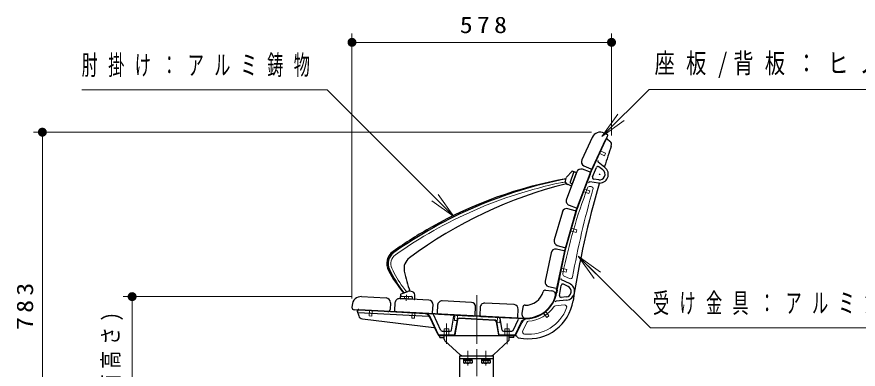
# Model space of a CAD drawing. Units: millimetres on the paper, scale 1:20. Extents: x -385 to 0, y 0 to 267.
# Drawn here: x -162.1 to -68.4, y 129.2 to 168.4 of the extents above; entities that cross this region are included whole.
import ezdxf

# ---------------------------------------------------------------- set-up
doc = ezdxf.new("R2010")
doc.units = ezdxf.units.MM
doc.linetypes.add('USER1', pattern=[4.5, 2.5, -2])
doc.linetypes.add('USER2', pattern=[6, 3, -1, 1, -1])
doc.layers.add('1_20', color=7, linetype='Continuous', lineweight=25)
doc.styles.add('ＭＳ ゴシック', font='')
doc.styles.get('ＭＳ ゴシック').set_extended_font_data('MS Gothic')

# ---------------------------------------------------------------- blocks, each defined once
blk = doc.blocks.new('filled_dot')
at = {"color": 0, "linetype": 'Continuous', "lineweight": -2, "const_width": 1.25}
blk.add_lwpolyline([(-0.625, 0, 1), (0.625, 0, 1)], format="xyb", close=True, dxfattribs=at)

msp = doc.modelspace()

# ---------------------------------------------------------------- linework, layer by layer
at = {"layer": '1_20', "lineweight": 13}
for p, q in [((-124.774, 137.072), (-124.774, 166.6)), ((-95.87, 155.216), (-95.87, 166.6)), ((-124.774, 165.6), (-95.87, 165.6)), ((-96.949, 155.11), (-95.182, 157.585)), ((-96.949, 155.11), (-94.828, 157.232)), ((-94.475, 156.878), (-96.949, 155.11)), ((-98.117, 155.597), (-160.254, 155.597)), ((-159.254, 116.44), (-159.254, 155.597)), ((-113.419, 146.2), (-115.541, 148.32)), ((-115.188, 148.674), (-113.419, 146.2)), ((-113.419, 146.2), (-115.895, 147.966)), ((-99.573, 141.782), (-97.443, 139.669)), ((-99.573, 141.782), (-97.091, 140.024)), ((-97.795, 139.314), (-99.573, 141.782)), ((-124.762, 137.282), (-150.254, 137.282)), ((-149.254, 116.44), (-149.254, 137.282))]:
    msp.add_line(p, q, dxfattribs=at)
at = {"layer": '1_20', "color": 40}
for p, q in [((-98.024, 155.018), (-99.182, 152.524)), ((-97.969, 151.575), (-96.306, 155.157)), ((-96.378, 155.356), (-96.696, 155.504)), ((-98.939, 151.86), (-98.168, 151.502)), ((-99.75, 151.167), (-100.889, 148.123)), ((-99.607, 147.27), (-98.223, 150.969)), ((-98.31, 151.162), (-99.107, 151.46)), ((-100.596, 147.48), (-99.8, 147.182)), ((-101.351, 146.727), (-102.253, 143.605)), ((-100.909, 142.852), (-99.813, 146.647)), ((-99.915, 146.833), (-100.732, 147.069)), ((-101.183, 142.393), (-102.015, 142.565)), ((-101.911, 142.985), (-101.094, 142.75)), ((-102.606, 142.177), (-103.266, 138.995)), ((-101.868, 138.347), (-101.066, 142.215)), ((-103.218, 138.02), (-102.503, 137.919)), ((-102.878, 138.404), (-102.046, 138.231)), ((-123.71, 137.281), (-120.963, 137.137)), ((-116.22, 136.888), (-119.465, 137.058)), ((-111.476, 136.64), (-114.722, 136.81)), ((-124.761, 136.335), (-124.774, 136.085)), ((-120.49, 136.611), (-120.53, 135.862)), ((-119.991, 136.585), (-120.035, 135.736)), ((-115.791, 135.514), (-115.747, 136.363)), ((-115.247, 136.337), (-115.292, 135.488)), ((-111.048, 135.265), (-111.003, 136.114)), ((-110.504, 136.088), (-110.548, 135.239)), ((-106.733, 136.391), (-109.978, 136.561)), ((-106.304, 135.017), (-106.26, 135.866)), ((-105.743, 136.117), (-105.844, 135.402)), ((-120.792, 135.626), (-124.537, 135.822)), ((-119.893, 135.579), (-115.949, 135.372)), ((-115.15, 135.33), (-111.205, 135.123)), ((-110.406, 135.082), (-106.462, 134.875))]:
    msp.add_line(p, q, dxfattribs=at)
at = {"layer": '1_20', "color": 190}
for p, q in [((-98.155, 151.297), (-96.547, 154.759)), ((-98.108, 151.277), (-96.506, 154.726)), ((-96.318, 154.813), (-96.06, 154.608)), ((-96.612, 151.672), (-97.361, 152.251)), ((-99.77, 146.978), (-98.155, 151.297)), ((-99.722, 146.962), (-98.108, 151.277)), ((-97.993, 150.611), (-97.553, 151.663)), ((-96.833, 151.385), (-97.285, 151.734)), ((-97.339, 149.934), (-98.277, 150.061)), ((-97.29, 150.293), (-97.855, 150.37)), ((-101.05, 142.549), (-99.77, 146.978)), ((-101, 142.537), (-99.722, 146.962)), ((-101.985, 138.034), (-101.05, 142.549)), ((-101.935, 138.026), (-101, 142.537)), ((-100.569, 138.752), (-101.43, 139.145)), ((-100.719, 138.422), (-101.238, 138.659)), ((-101.985, 138.034), (-102.029, 137.769)), ((-101.935, 138.026), (-101.979, 137.76)), ((-101.672, 137.404), (-101.483, 138.528)), ((-100.88, 136.894), (-102.047, 136.782)), ((-100.915, 137.255), (-101.482, 137.201)), ((-124.029, 135.852), (-105.612, 134.887)), ((-124.18, 135.658), (-124.023, 135.147)), ((-124.081, 135.504), (-116.246, 135.094)), ((-124.013, 135.8), (-105.615, 134.836)), ((-115.194, 133.027), (-116.108, 134.987)), ((-114.876, 133.527), (-115.695, 135.284)), ((-113.697, 133.564), (-113.424, 135.113)), ((-123.605, 134.797), (-115.649, 133.835)), ((-108.061, 133.564), (-108.289, 134.859)), ((-106.832, 133.527), (-106.25, 134.775)), ((-106.513, 133.027), (-105.871, 134.405)), ((-114.74, 133.44), (-113.844, 133.44)), ((-107.913, 133.44), (-106.968, 133.44)), ((-115.058, 132.94), (-106.55, 132.94)), ((-106.367, 132.774), (-106.42, 132.865)), ((-106.256, 132.7), (-105.692, 132.632))]:
    msp.add_line(p, q, dxfattribs=at)
at = {"layer": '1_20', "color": 190, "linetype": 'USER1', "lineweight": 13}
for p, q in [((-97.247, 153.251), (-96.656, 152.977)), ((-97.121, 153.523), (-96.53, 153.249)), ((-96.656, 152.977), (-96.53, 153.249)), ((-99.015, 148.997), (-98.405, 148.769)), ((-98.91, 149.278), (-98.3, 149.05)), ((-98.405, 148.769), (-98.3, 149.05)), ((-100.452, 144.62), (-99.826, 144.439)), ((-100.368, 144.908), (-99.743, 144.727)), ((-99.826, 144.439), (-99.743, 144.727)), ((-101.548, 140.145), (-100.91, 140.013)), ((-101.487, 140.439), (-100.849, 140.306)), ((-100.91, 140.013), (-100.849, 140.306)), ((-122.814, 135.737), (-122.846, 135.138)), ((-122.846, 135.138), (-122.546, 135.122)), ((-122.515, 135.721), (-122.546, 135.122)), ((-118.071, 135.489), (-118.102, 134.889)), ((-117.771, 135.473), (-117.803, 134.874)), ((-113.327, 135.24), (-113.359, 134.641)), ((-113.028, 135.224), (-113.059, 134.625)), ((-108.584, 134.991), (-108.615, 134.392)), ((-108.284, 134.976), (-108.316, 134.376)), ((-103.477, 135.49), (-103.083, 134.967)), ((-103.238, 135.67), (-102.844, 135.148)), ((-103.083, 134.967), (-102.844, 135.148)), ((-118.102, 134.889), (-117.803, 134.874)), ((-113.359, 134.641), (-113.059, 134.625)), ((-108.615, 134.392), (-108.316, 134.376)), ((-114.504, 132.94), (-114.504, 133.69)), ((-114.004, 133.69), (-114.504, 133.69)), ((-114.004, 132.94), (-114.004, 133.69)), ((-107.754, 132.94), (-107.754, 133.69)), ((-107.754, 133.69), (-107.254, 133.69)), ((-107.254, 132.94), (-107.254, 133.69))]:
    msp.add_line(p, q, dxfattribs=at)
at = {"layer": '1_20', "color": 2}
for p, q in [((-100.303, 151.23), (-100.853, 150.63)), ((-100.095, 151.096), (-100.493, 150.033)), ((-99.796, 151.045), (-100.321, 149.641)), ((-99.827, 151.11), (-100.251, 151.244)), ((-101.009, 150.296), (-100.932, 150.5)), ((-100.251, 149.828), (-100.438, 149.905)), ((-100.388, 149.612), (-100.794, 149.789))]:
    msp.add_line(p, q, dxfattribs=at)
at = {"layer": '1_20', "color": 190, "lineweight": 13}
for p, q in [((-98.149, 149.539), (-98.269, 149.556)), ((-100.562, 139.299), (-101.154, 139.568)), ((-101.13, 136.368), (-102.128, 136.272)), ((-115.123, 133.06), (-116.02, 134.983)), ((-112.808, 134.912), (-108.887, 134.707)), ((-113.35, 133.101), (-113.067, 134.706)), ((-113.301, 133.019), (-113.005, 134.695)), ((-112.811, 134.849), (-108.89, 134.644)), ((-108.457, 133.019), (-108.716, 134.49)), ((-108.407, 133.101), (-108.654, 134.501)), ((-106.585, 133.06), (-105.96, 134.401)), ((-105.753, 133.474), (-105.321, 134.401)), ((-115.058, 133.019), (-113.449, 133.019)), ((-108.309, 133.019), (-106.649, 133.019))]:
    msp.add_line(p, q, dxfattribs=at)
at = {"layer": '1_20'}
for p, q in [((-119.308, 137.592), (-118.538, 137.857)), ((-118.169, 137.867), (-118.387, 137.878)), ((-119.388, 137.107), (-119.341, 137.55)), ((-117.843, 136.973), (-119.341, 137.052)), ((-119.267, 137.348), (-118.134, 137.289)), ((-118.042, 136.984), (-118.039, 137.187)), ((-117.79, 137.023), (-117.79, 137.467)), ((-112.404, 130.39), (-111.354, 130.39)), ((-112.404, 130.39), (-112.404, 130.315)), ((-112.404, 130.315), (-111.354, 130.315)), ((-112.339, 130.315), (-112.339, 130.19)), ((-111.419, 130.315), (-112.339, 130.315)), ((-111.912, 130.315), (-111.879, 130.19)), ((-111.879, 130.315), (-111.845, 130.19)), ((-111.419, 130.315), (-111.419, 130.19)), ((-111.354, 130.315), (-111.354, 130.39)), ((-110.404, 130.39), (-109.354, 130.39)), ((-110.404, 130.39), (-110.404, 130.315)), ((-110.404, 130.315), (-109.354, 130.315)), ((-110.339, 130.315), (-110.339, 130.19)), ((-109.419, 130.315), (-110.339, 130.315)), ((-109.912, 130.315), (-109.879, 130.19)), ((-109.879, 130.315), (-109.845, 130.19)), ((-109.419, 130.315), (-109.419, 130.19)), ((-109.354, 130.315), (-109.354, 130.39)), ((-111.419, 130.19), (-112.339, 130.19)), ((-109.419, 130.19), (-110.339, 130.19))]:
    msp.add_line(p, q, dxfattribs=at)
at = {"layer": '1_20', "linetype": 'USER1', "lineweight": 13}
for p, q in [((-118.915, 137.03), (-118.925, 137.331)), ((-118.518, 137.009), (-118.476, 137.307))]:
    msp.add_line(p, q, dxfattribs=at)
at = {"layer": '1_20', "linetype": 'USER2', "lineweight": 13}
for p, q in [((-118.728, 136.807), (-118.693, 137.474)), ((-110.879, 116.44), (-110.879, 137.56))]:
    msp.add_line(p, q, dxfattribs=at)
at = {"layer": '1_20', "color": 190, "linetype": 'USER2', "lineweight": 13}
for p, q in [((-110.879, 132.012), (-110.879, 136.115)), ((-114.254, 132.012), (-114.254, 134.3)), ((-107.504, 131.987), (-107.504, 134.3))]:
    msp.add_line(p, q, dxfattribs=at)
at = {"layer": '1_20', "color": 4}
for p, q in [((-115.004, 132.715), (-115.004, 132.94)), ((-115.004, 132.94), (-106.754, 132.94)), ((-115.004, 132.715), (-114.504, 132.715)), ((-114.504, 132.55), (-114.504, 132.94)), ((-114.423, 132.366), (-112.734, 130.809)), ((-107.334, 132.366), (-109.024, 130.809)), ((-107.254, 132.55), (-107.254, 132.94)), ((-106.754, 132.715), (-107.254, 132.715)), ((-106.754, 132.715), (-106.754, 132.94)), ((-112.754, 119.44), (-112.754, 130.69)), ((-112.754, 130.69), (-109.004, 130.69)), ((-112.754, 130.39), (-109.004, 130.39)), ((-112.429, 130.69), (-109.329, 130.69)), ((-109.004, 119.44), (-109.004, 130.69))]:
    msp.add_line(p, q, dxfattribs=at)
at = {"layer": '1_20', "color": 4, "linetype": 'USER2', "lineweight": 13}
for p, q in [((-111.879, 129.617), (-111.879, 131.255)), ((-109.879, 129.617), (-109.879, 131.255))]:
    msp.add_line(p, q, dxfattribs=at)
at = {"layer": '1_20', "color": 131}
for p, q in [((-112.37, 130.19), (-112.37, 129.915)), ((-111.388, 130.19), (-112.37, 130.19)), ((-112.37, 129.915), (-112.291, 129.87)), ((-111.466, 129.87), (-112.291, 129.87)), ((-112.124, 130.19), (-112.124, 129.915)), ((-111.633, 130.19), (-111.633, 129.915)), ((-111.388, 129.915), (-111.466, 129.87)), ((-111.388, 130.19), (-111.388, 129.915)), ((-110.37, 130.19), (-110.37, 129.915)), ((-109.388, 130.19), (-110.37, 130.19)), ((-110.37, 129.915), (-110.291, 129.87)), ((-109.466, 129.87), (-110.291, 129.87)), ((-110.124, 130.19), (-110.124, 129.915)), ((-109.633, 130.19), (-109.633, 129.915)), ((-109.388, 129.915), (-109.466, 129.87)), ((-109.388, 130.19), (-109.388, 129.915))]:
    msp.add_line(p, q, dxfattribs=at)
at = {"layer": '1_20', "lineweight": 13}
for points in [[(-113.419, 146.2), (-127.539, 160.304), (-154.868, 160.304)], [(-96.949, 155.11), (-91.697, 160.363), (-52.079, 160.363)], [(-99.573, 141.782), (-91.53, 133.805), (-61.256, 133.805)]]:
    msp.add_lwpolyline(points, dxfattribs=at)
at = {"layer": '1_20', "color": 190}
msp.add_circle((-97.208, 150.9), 0.025, dxfattribs=at)
at = {"layer": '1_20', "color": 40}
for centre, radius, start, end in [((-97.117, 154.597), 1, 65.08941, 155.08941), ((-96.442, 155.22), 0.15, 335.08941, 65.08941), ((-98.729, 152.313), 0.5, 155.08941, 245.08941), ((-99.282, 150.992), 0.5, 69.48941, 159.48941), ((-98.363, 151.022), 0.15, 339.48941, 69.48941), ((-98.105, 151.638), 0.15, 245.08941, 335.08941), ((-100.421, 147.948), 0.5, 159.48941, 249.48941), ((-100.871, 146.588), 0.5, 73.88941, 163.88941), ((-99.747, 147.322), 0.15, 249.48941, 339.48941), ((-99.957, 146.689), 0.15, 343.88941, 73.88941), ((-101.772, 143.466), 0.5, 163.88941, 253.88941), ((-102.117, 142.075), 0.5, 78.28941, 168.28941), ((-101.053, 142.894), 0.15, 253.88941, 343.88941), ((-101.213, 142.246), 0.15, 348.28941, 78.28941), ((-102.776, 138.893), 0.5, 168.28941, 258.28941), ((-105.432, 138.331), 2, 268.37937, 345.62063), ((-103.252, 137.772), 0.25, 82, 165.62063), ((-102.572, 137.424), 0.5, 342.40593, 82), ((-102.015, 138.378), 0.15, 258.28941, 348.28941), ((-123.762, 136.282), 1, 87, 177), ((-120.99, 136.638), 0.5, 357, 87), ((-119.492, 136.559), 0.5, 87, 177), ((-116.246, 136.389), 0.5, 357, 87), ((-114.748, 136.311), 0.5, 87, 177), ((-105.432, 138.331), 3.5, 271.59407, 342.40593), ((-124.524, 136.072), 0.25, 177, 267), ((-120.779, 135.876), 0.25, 267, 357), ((-111.503, 136.14), 0.5, 357, 87), ((-110.005, 136.062), 0.5, 87, 177), ((-106.759, 135.892), 0.5, 357, 87), ((-105.496, 136.082), 0.25, 88.37937, 172), ((-119.886, 135.729), 0.15, 177, 267), ((-115.941, 135.522), 0.15, 267, 357), ((-115.142, 135.48), 0.15, 177, 267), ((-111.198, 135.273), 0.15, 267, 357), ((-110.399, 135.231), 0.15, 177, 267), ((-106.454, 135.025), 0.15, 267, 357), ((-105.348, 135.332), 0.5, 172, 271.59407)]:
    msp.add_arc(centre, radius, start, end, dxfattribs=at)
at = {"layer": '1_20', "color": 190}
for centre, radius, start, end in [((-96.411, 154.695), 0.15, 51.54842, 155.08941), ((-96.37, 154.663), 0.15, 51.54842, 155.08941), ((-96.37, 154.216), 0.5, 341.04053, 51.54842), ((-1.323, 121.564), 100, 161.04053, 162.41107), ((-97.269, 152.37), 0.15, 155.08941, 232.28941), ((-96.552, 151.752), 0.1, 162.41107, 232.28941), ((-97.392, 151.595), 0.175, 52.28941, 157.28941), ((-97.208, 150.9), 0.975, 262.28941, 52.28941), ((-97.208, 150.9), 0.613, 262.28941, 52.28941), ((-98.298, 149.913), 0.15, 82.28941, 159.48941), ((-97.832, 150.543), 0.175, 157.28941, 262.28941), ((-97.141, 149.827), 0.1, 93.5709, 163.56547), ((-1.323, 121.564), 100, 163.56547, 171.21744), ((-101.368, 139.281), 0.15, 168.28941, 245.48941), ((-101.311, 138.5), 0.175, 65.48941, 170.48941), ((-100.973, 137.865), 0.975, 275.48941, 65.48941), ((-105.432, 138.331), 3.5, 267, 350.61618), ((-105.432, 138.331), 3.449, 267, 350.62421), ((-100.973, 137.865), 0.613, 275.48941, 65.48941), ((-105.092, 137.596), 5, 263.10851, 351.21744), ((-102.032, 136.633), 0.15, 95.48941, 153.45853), ((-101.499, 137.375), 0.175, 170.48941, 275.48941), ((-124.036, 135.702), 0.15, 87, 197), ((-124.02, 135.65), 0.15, 87, 197), ((-124.077, 135.579), 0.075, 197, 267), ((-123.545, 135.293), 0.5, 197, 263.10851), ((-116.788, 134.67), 0.75, 25, 87), ((-116.254, 134.944), 0.15, 27.14383, 87), ((-115.831, 135.221), 0.15, 25, 87), ((-113.276, 135.087), 0.15, 87, 170), ((-108.437, 134.833), 0.15, 10, 87), ((-106.114, 134.712), 0.15, 87, 155), ((-105.191, 134.088), 0.75, 93.24725, 155), ((-115.667, 133.686), 0.15, 25, 83.10851), ((-114.74, 133.59), 0.15, 205, 270), ((-113.844, 133.59), 0.15, 270, 350), ((-107.913, 133.59), 0.15, 190, 270), ((-106.968, 133.59), 0.15, 270, 335), ((-115.058, 133.09), 0.15, 205, 270), ((-106.649, 133.09), 0.15, 270, 335), ((-106.55, 132.79), 0.15, 30, 90), ((-106.238, 132.849), 0.15, 210, 263.10851)]:
    msp.add_arc(centre, radius, start, end, dxfattribs=at)
at = {"layer": '1_20', "color": 2}
for centre, radius, start, end in [((-100.266, 151.196), 0.05, 72.48941, 137.51911), ((-100.002, 151.061), 0.1, 72.48941, 159.48941), ((-99.842, 151.063), 0.05, 339.48941, 72.48941), ((-91.287, 101.335), 50, 101.17183, 125.21382), ((-92.588, 103.644), 47.5, 100.16481, 119.39749), ((-100.634, 150.155), 0.4, 159.48941, 246.48941), ((-100.558, 150.36), 0.4, 137.51911, 159.48941), ((-100.399, 149.998), 0.1, 159.48941, 247.48941), ((-88.697, 101.374), 50, 104.13225, 126.41025), ((-100.368, 149.658), 0.05, 246.48941, 339.48941), ((-91.287, 101.335), 50.15, 119.39749, 125.21382), ((-119.253, 140.96), 1.65, 125.21382, 208.16114), ((-119.253, 140.96), 1.5, 125.21382, 205.67737), ((-119.253, 140.96), 1.5, 125.21382, 205.67737), ((-117.484, 140.406), 1.5, 126.41025, 191.57122), ((-107.484, 147.26), 15, 208.16114, 219.65736), ((-107.086, 146.809), 15, 205.67737, 217.40501), ((-104.259, 143.114), 15, 191.57122, 200.44646)]:
    msp.add_arc(centre, radius, start, end, dxfattribs=at)
at = {"layer": '1_20', "color": 2, "lineweight": 13}
for centre, radius, start, end in [((-91.287, 101.335), 49.7, 101.93009, 125.21382), ((-100.889, 146.781), 3.25, 92.19908, 101.93009), ((-119.253, 140.96), 1.2, 125.21382, 205.67737), ((-107.086, 146.809), 14.7, 205.67737, 215.05965), ((-116.459, 140.232), 3.25, 215.05965, 227.85986)]:
    msp.add_arc(centre, radius, start, end, dxfattribs=at)
at = {"layer": '1_20', "color": 190, "lineweight": 13}
for centre, radius, start, end in [((-42.76, 128.112), 59.7, 159.11283, 168.66598), ((-1.323, 121.564), 100.5, 164.0253, 169.73007), ((-98.303, 149.308), 0.25, 82.28941, 159.11283), ((-98.182, 149.292), 0.25, 344.0253, 82.28941), ((-101.05, 139.796), 0.25, 168.66598, 245.48941), ((-100.459, 139.526), 0.25, 245.48941, 349.73007), ((-105.092, 137.596), 4.5, 264.12279, 339.67005), ((-105.432, 138.331), 3.8, 274.77855, 325.26484), ((-102.104, 136.023), 0.25, 95.48941, 145.26484), ((-101.106, 136.119), 0.25, 339.67005, 95.48941), ((-116.699, 134.666), 0.75, 25, 87), ((-112.821, 134.663), 0.25, 87, 170), ((-112.821, 134.663), 0.187, 87, 170), ((-108.9, 134.457), 0.187, 10, 87), ((-108.9, 134.457), 0.25, 10, 87), ((-105.28, 134.084), 0.75, 92.05081, 155), ((-105.095, 134.295), 0.25, 94.77855, 155), ((-115.058, 133.09), 0.0714, 205, 270), ((-113.449, 133.119), 0.1, 270, 350), ((-108.309, 133.119), 0.1, 190, 270), ((-106.649, 133.09), 0.0714, 270, 335), ((-105.527, 133.368), 0.25, 155, 264.12279)]:
    msp.add_arc(centre, radius, start, end, dxfattribs=at)
at = {"layer": '1_20'}
for centre, radius, start, end in [((-118.408, 137.479), 0.4, 87, 108.97029), ((-118.19, 137.467), 0.4, 0, 87), ((-119.338, 137.102), 0.05, 174, 267), ((-119.272, 137.249), 0.1, 87, 174), ((-119.291, 137.545), 0.05, 108.97029, 174), ((-118.139, 137.189), 0.1, 359, 87), ((-117.84, 137.023), 0.05, 267, 0)]:
    msp.add_arc(centre, radius, start, end, dxfattribs=at)
at = {"layer": '1_20', "color": 4}
for centre, radius, start, end in [((-114.254, 132.55), 0.25, 180, 227.34267), ((-107.504, 132.55), 0.25, 312.65733, 0), ((-112.429, 131.14), 0.45, 227.34267, 270), ((-109.329, 131.14), 0.45, 270, 312.65733)]:
    msp.add_arc(centre, radius, start, end, dxfattribs=at)
at = {"layer": '1_20', "color": 131}
for centre, radius, start, end in [((-112.247, 130.128), 0.245, 240.00001, 299.99999), ((-111.879, 130.559), 0.689, 249.136, 290.864), ((-111.511, 130.128), 0.245, 240.00001, 299.99999), ((-110.247, 130.128), 0.245, 240.00001, 299.99999), ((-109.879, 130.559), 0.689, 249.136, 290.864), ((-109.511, 130.128), 0.245, 240.00001, 299.99999)]:
    msp.add_arc(centre, radius, start, end, dxfattribs=at)

# ---------------------------------------------------------------- block references
at = {"layer": '1_20', "lineweight": 13, "xscale": 0.4, "yscale": 0.4}
msp.add_blockref('filled_dot', (-124.774, 165.6), dxfattribs=at)
for p, rotation in [((-95.87, 165.6), 180), ((-159.254, 155.597), 270), ((-149.254, 137.282), 270)]:
    msp.add_blockref('filled_dot', p, dxfattribs=dict(at, rotation=rotation))

# ---------------------------------------------------------------- texts
at = {"layer": '1_20', "style": 'ＭＳ ゴシック'}
for s, insert, char_height, attachment_point in [('\\T1.33;\\W1.15;578', (-109.906, 166.6), 1.833, 8), ('\\T1.64;\\W0.6;肘掛け：アルミ鋳物', (-154.868, 162.954), 2.199, 4), ('\\T1.56;\\W0.75;座板/背板：ヒノキ\u300030ｔ', (-91.079, 163.013), 2.199, 4), ('\\T1.64;\\W0.6;受け金具：アルミ鋳物', (-91.256, 136.455), 2.199, 4)]:
    msp.add_mtext(s, dxfattribs=dict(at, insert=insert, char_height=char_height, attachment_point=attachment_point))
at = {"layer": '1_20', "char_height": 1.833, "attachment_point": 8, "rotation": 90, "style": 'ＭＳ ゴシック'}
for s, insert in [('\\T1.33;\\W1.15;783', (-160.254, 136.435)), ('\\T1.32;\\W0.8;417(座面高さ)', (-150.254, 127.287))]:
    msp.add_mtext(s, dxfattribs=dict(at, insert=insert))

doc.saveas('drawing.dxf')
